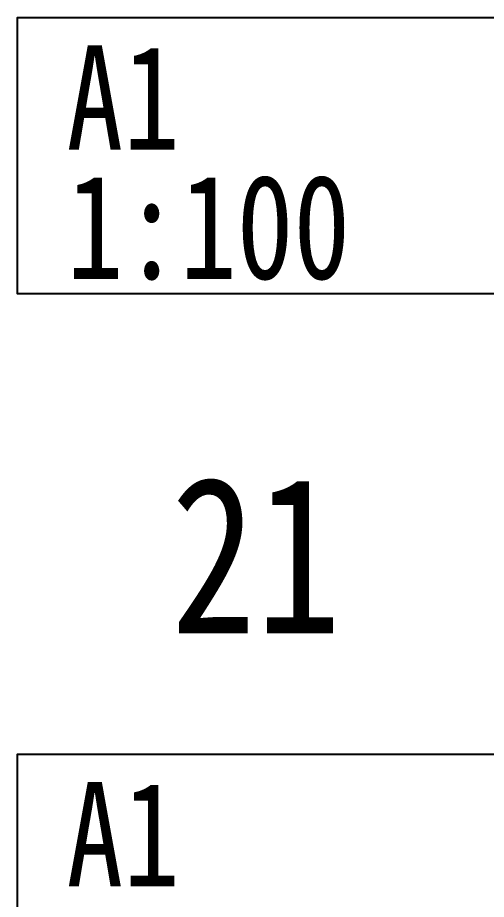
# Model space of a CAD drawing. Extents: x 27938 to 725830, y -209821 to 1628073.
# Drawn here: x 363030 to 393300, y 80742 to 137615 of the extents above; entities that cross this region are included whole.
import ezdxf

# ---------------------------------------------------------------- set-up
doc = ezdxf.new("R2010")
doc.units = 0
doc.header["$LTSCALE"] = 1000
doc.header["$MEASUREMENT"] = 0
doc.layers.add('text', color=7, linetype='Continuous')
doc.styles.add('黑体', font='')
doc.styles.get('黑体').set_extended_font_data('SimHei')

msp = doc.modelspace()

# ---------------------------------------------------------------- linework, layer by layer
at = {"layer": 'text', "color": 2}
for points in [[(394030.5, 119806.8), (363030.5, 119806.8), (363030.5, 137615.2), (394030.5, 137615.2)], [(394030.5, 72298.4), (363030.5, 72298.4), (363030.5, 90106.8), (394030.5, 90106.8)]]:
    msp.add_lwpolyline(points, close=True, dxfattribs=at)

# ---------------------------------------------------------------- texts
at = {"layer": 'text', "color": 2, "style": '黑体', "width": 0.8}
for s, p in [('A1', (366183.8, 129089.6)), ('1:100', (366193.6, 120763.5)), ('A1', (366183.8, 81581.2))]:
    msp.add_text(s, height=6729.45, dxfattribs=at).set_placement(p)
at = {"layer": 'text', "color": 1, "style": '黑体', "width": 0.8}
msp.add_text('21', height=10094.18, dxfattribs=at).set_placement((372928.7, 97899.4))

doc.saveas('drawing.dxf')
